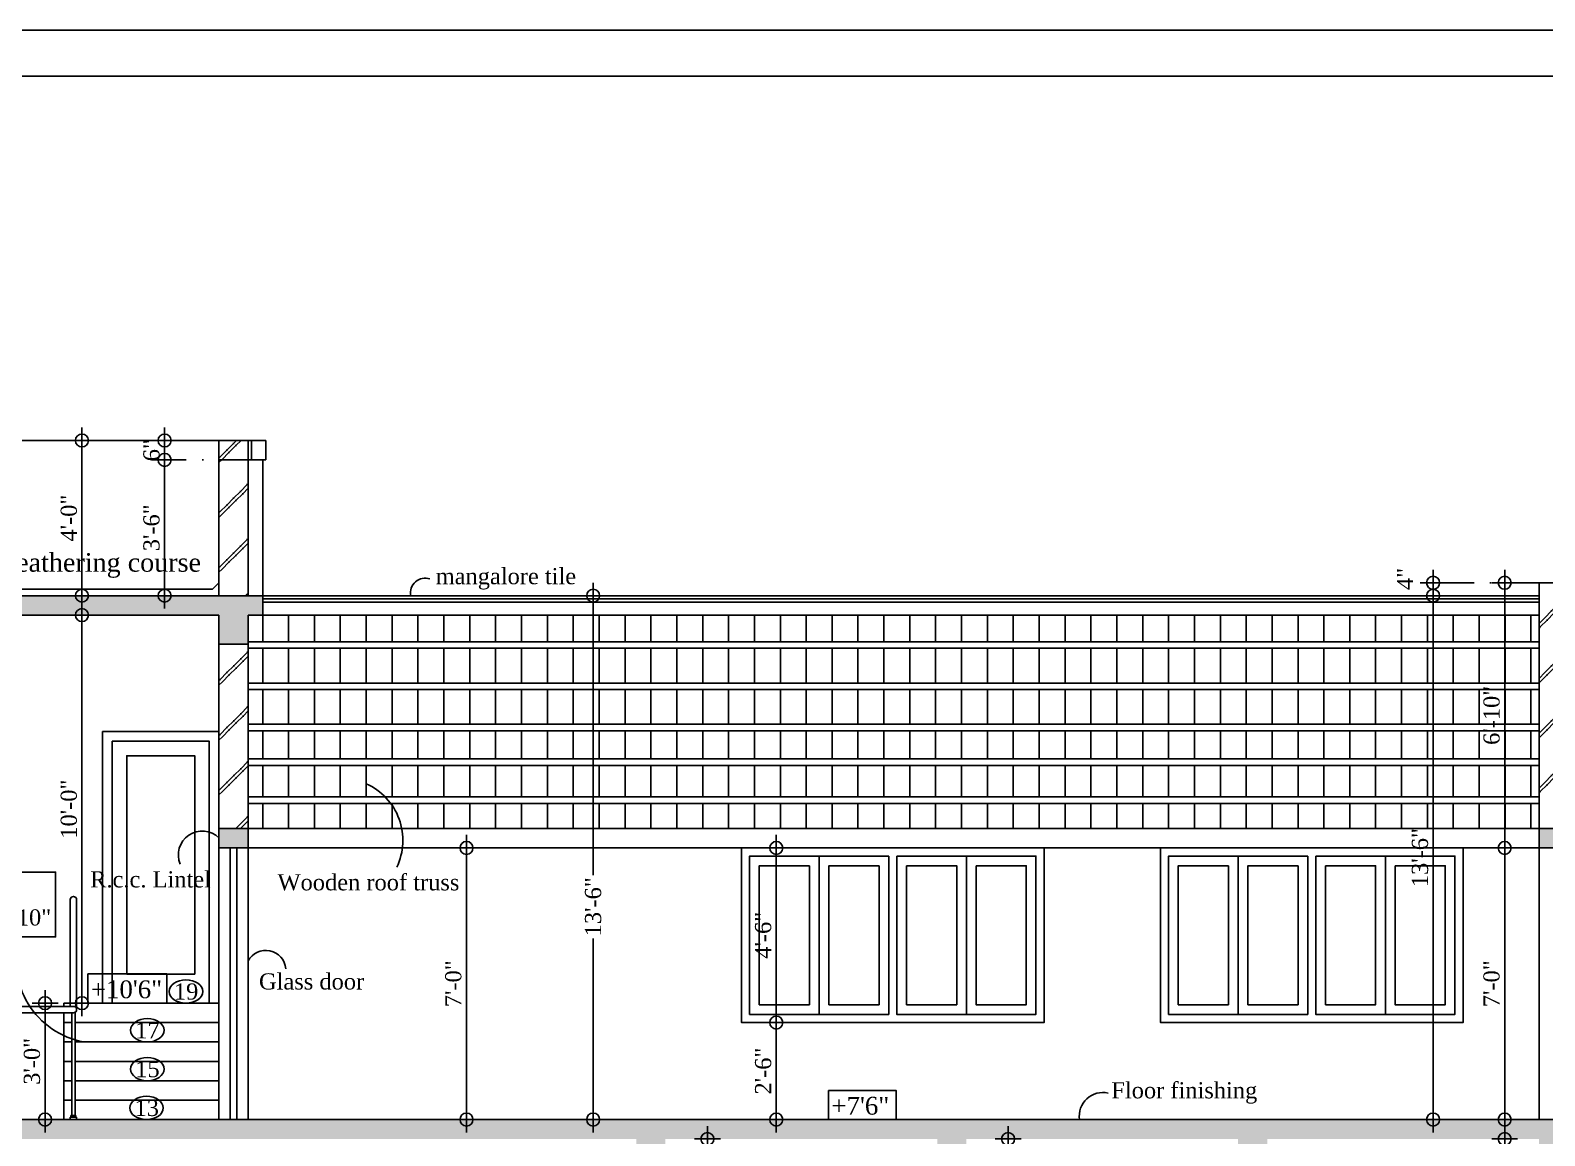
# Model space of a CAD drawing. Extents: x 7848 to 13228, y -2245 to 213.
# Drawn here: x 8097.6 to 8565.7, y -128.5 to 213.3 of the extents above; entities that cross this region are included whole.
import ezdxf
from ezdxf.enums import TextEntityAlignment as Align

# ---------------------------------------------------------------- set-up
doc = ezdxf.new("R2010")
doc.units = 0
doc.header["$LTSCALE"] = 20
doc.header["$MEASUREMENT"] = 0
doc.header["$PDMODE"] = 34
doc.header["$PDSIZE"] = 5
doc.linetypes.add('DASHDOT', pattern=[1, 0.5, -0.25, 0, -0.25])
doc.layers.get('0').update_dxf_attribs({"linetype": 'CONTINUOUS'})
doc.layers.get('Defpoints').update_dxf_attribs({"linetype": 'CONTINUOUS'})
for name, color, linetype in [('border', 230, 'CONTINUOUS'), ('DETTEXT', 7, 'CONTINUOUS'), ('DIMLINE', 254, 'CONTINUOUS'), ('DOOR', 1, 'CONTINUOUS'), ('Glass', 130, 'CONTINUOUS'), ('handrail', 1, 'CONTINUOUS'), ('HATCH', 252, 'CONTINUOUS'), ('text', 2, 'CONTINUOUS'), ('TILE', 22, 'CONTINUOUS'), ('wall', 13, 'CONTINUOUS'), ('window', 4, 'CONTINUOUS'), ('WOOD', 7, 'CONTINUOUS')]:
    doc.layers.add(name, color=color, linetype=linetype)
doc.layers.add('correct', color=230, linetype='CONTINUOUS', plot=False)
doc.styles.add('style3', font='times_1.ttf')
doc.styles.add('style5', font='times_1.ttf')
doc.dimstyles.new('arch61', dxfattribs={"dimscale": 0, "dimtxt": 5, "dimasz": 2, "dimexe": 0.18, "dimexo": 0.0625, "dimgap": 1.5, "dimtad": 1, "dimzin": 3, "dimdsep": 46, "dimlunit": 4, "dimtxsty": 'style3', "dimblk": 'BLK', "dimcen": 0, "dimse1": 1, "dimse2": 1, "dimclrd": 256, "dimclrt": 3, "dimazin": 0, "dimtfac": 1, "dimtix": 1, "dimtmove": 2, "dimatfit": 3, "dimldrblk": 'NONE', "dimfxl": 0.18, "dimtolj": 1, "dimtzin": 0, "dimlwd": -1, "dimarcsym": 0})
pattern_1 = [(45, (-3892.123, 1793.736), (-8.485281, 8.485281), [3, 0]), (45, (-3892.83, 1794.443), (-8.485281, 8.485281), [3, 0])]

# ---------------------------------------------------------------- blocks, each defined once
blk = doc.blocks.new('BLK')
for q in [(-2, 0), (0, 2), (0, -2), (2, 0)]:
    blk.add_line((0, 0), q)
blk.add_circle((0, 0), 1)
blk = doc.blocks.new('*D183')
at = {"layer": 'Defpoints', "color": 0}
for p in [(7999.99, 32.46), (8113.57, 32.46), (8118.07, -87.54)]:
    blk.add_point(p, dxfattribs=at)
at = {"layer": 'DIMLINE'}
blk.add_line((8113.57, -85.54), (8113.57, 30.46), dxfattribs=at)
at = {"layer": 'DIMLINE', "xscale": 2, "yscale": 2, "zscale": 2}
for p, rotation in [((8113.57, 32.46), 90), ((8113.57, -87.54), 270)]:
    blk.add_blockref('BLK', p, dxfattribs=dict(at, rotation=rotation))
at = {"layer": 'DIMLINE', "color": 3, "insert": (8109.53, -27.54), "char_height": 5, "attachment_point": 5, "rotation": 90, "style": 'style3'}
blk.add_mtext('\\A1;10\'-0"', dxfattribs=at)
blk = doc.blocks.new('_None')
blk = doc.blocks.new('*D184')
at = {"layer": 'Defpoints', "color": 0}
for p in [(8005.34, 86.46), (8113.57, 86.46), (8005.34, 38.46)]:
    blk.add_point(p, dxfattribs=at)
at = {"layer": 'DIMLINE'}
blk.add_line((8113.57, 40.46), (8113.57, 84.46), dxfattribs=at)
at = {"layer": 'DIMLINE', "xscale": 2, "yscale": 2, "zscale": 2}
for p, rotation in [((8113.57, 86.46), 90), ((8113.57, 38.46), 270)]:
    blk.add_blockref('BLK', p, dxfattribs=dict(at, rotation=rotation))
at = {"layer": 'DIMLINE', "color": 3, "insert": (8109.53, 62.46), "char_height": 5, "attachment_point": 5, "rotation": 90, "style": 'style3'}
blk.add_mtext('\\A1;4\'-0"', dxfattribs=at)
blk = doc.blocks.new('*D185')
at = {"layer": 'Defpoints', "color": 0}
for p in [(8232.42, -39.54), (8238.13, -39.54), (8238.13, -123.54)]:
    blk.add_point(p, dxfattribs=at)
at = {"layer": 'DIMLINE'}
blk.add_line((8232.42, -121.54), (8232.42, -41.54), dxfattribs=at)
at = {"layer": 'DIMLINE', "xscale": 2, "yscale": 2, "zscale": 2}
for p, rotation in [((8232.42, -39.54), 90), ((8232.42, -123.54), 270)]:
    blk.add_blockref('BLK', p, dxfattribs=dict(at, rotation=rotation))
at = {"layer": 'DIMLINE', "color": 3, "insert": (8228.37, -81.54), "char_height": 5, "attachment_point": 5, "rotation": 90, "style": 'style3'}
blk.add_mtext('\\A1;7\'-0"', dxfattribs=at)
blk = doc.blocks.new('*D186')
at = {"layer": 'Defpoints', "color": 0}
for p in [(8270.82, 38.46), (8271.57, 38.46), (8270.82, -123.54)]:
    blk.add_point(p, dxfattribs=at)
at = {"layer": 'DIMLINE'}
for p, q in [((8271.57, 36.46), (8271.57, -47.97)), ((8271.57, -121.54), (8271.57, -67.5))]:
    blk.add_line(p, q, dxfattribs=at)
at = {"layer": 'DIMLINE', "xscale": 2, "yscale": 2, "zscale": 2}
for p, rotation in [((8271.57, 38.46), 90), ((8271.57, -123.54), 270)]:
    blk.add_blockref('BLK', p, dxfattribs=dict(at, rotation=rotation))
at = {"layer": 'DIMLINE', "color": 3, "insert": (8271.57, -57.74), "char_height": 5, "attachment_point": 5, "rotation": 90, "style": 'style3'}
blk.add_mtext('\\A1;13\'-6"', dxfattribs=at)
blk = doc.blocks.new('*D187')
at = {"layer": 'Defpoints', "color": 0}
for p in [(8345.65, -93.54), (8328.17, -123.54), (8344.27, -123.54)]:
    blk.add_point(p, dxfattribs=at)
at = {"layer": 'DIMLINE'}
blk.add_line((8328.17, -95.54), (8328.17, -121.54), dxfattribs=at)
at = {"layer": 'DIMLINE', "xscale": 2, "yscale": 2, "zscale": 2}
for p, rotation in [((8328.17, -93.54), 90), ((8328.17, -123.54), 270)]:
    blk.add_blockref('BLK', p, dxfattribs=dict(at, rotation=rotation))
at = {"layer": 'DIMLINE', "color": 3, "insert": (8324.13, -108.54), "char_height": 5, "attachment_point": 5, "rotation": 90, "style": 'style3'}
blk.add_mtext('\\A1;2\'-6"', dxfattribs=at)
blk = doc.blocks.new('*D188')
at = {"layer": 'Defpoints', "color": 0}
for p in [(8317.43, -39.54), (8317.43, -93.54), (8328.17, -93.54)]:
    blk.add_point(p, dxfattribs=at)
at = {"layer": 'DIMLINE'}
blk.add_line((8328.17, -41.54), (8328.17, -91.54), dxfattribs=at)
at = {"layer": 'DIMLINE', "xscale": 2, "yscale": 2, "zscale": 2}
for p, rotation in [((8328.17, -39.54), 90), ((8328.17, -93.54), 270)]:
    blk.add_blockref('BLK', p, dxfattribs=dict(at, rotation=rotation))
at = {"layer": 'DIMLINE', "color": 3, "insert": (8324.13, -66.54), "char_height": 5, "attachment_point": 5, "rotation": 90, "style": 'style3'}
blk.add_mtext('\\A1;4\'-6"', dxfattribs=at)
blk = doc.blocks.new('*D403')
at = {"layer": 'Defpoints', "color": 0}
for p in [(8293.93, -129.54), (8306.88, -129.54), (8293.93, -165.54)]:
    blk.add_point(p, dxfattribs=at)
at = {"layer": 'DIMLINE'}
blk.add_line((8306.88, -163.54), (8306.88, -131.54), dxfattribs=at)
at = {"layer": 'DIMLINE', "xscale": 2, "yscale": 2, "zscale": 2}
for p, rotation in [((8306.88, -129.54), 90), ((8306.88, -165.54), 270)]:
    blk.add_blockref('BLK', p, dxfattribs=dict(at, rotation=rotation))
at = {"layer": 'DIMLINE', "color": 3, "insert": (8302.84, -147.54), "char_height": 5, "attachment_point": 5, "rotation": 90, "style": 'style3'}
blk.add_mtext('\\A1;3\'-0"', dxfattribs=at)
blk = doc.blocks.new('*D404')
at = {"layer": 'Defpoints', "color": 0}
for p in [(8399.59, -129.54), (8399.82, -129.54), (8399.59, -249.54)]:
    blk.add_point(p, dxfattribs=at)
at = {"layer": 'DIMLINE'}
blk.add_line((8399.82, -247.54), (8399.82, -131.54), dxfattribs=at)
at = {"layer": 'DIMLINE', "xscale": 2, "yscale": 2, "zscale": 2}
for p, rotation in [((8399.82, -129.54), 90), ((8399.82, -249.54), 270)]:
    blk.add_blockref('BLK', p, dxfattribs=dict(at, rotation=rotation))
at = {"layer": 'DIMLINE', "color": 3, "insert": (8395.78, -189.54), "char_height": 5, "attachment_point": 5, "rotation": 90, "style": 'style3'}
blk.add_mtext('\\A1;10\'-0"', dxfattribs=at)
blk = doc.blocks.new('*D407')
at = {"layer": 'Defpoints', "color": 0}
for p in [(8563.93, 38.46), (8531.19, -123.54), (8563.93, -123.54)]:
    blk.add_point(p, dxfattribs=at)
at = {"layer": 'DIMLINE'}
blk.add_line((8531.19, 36.46), (8531.19, -121.54), dxfattribs=at)
at = {"layer": 'DIMLINE', "xscale": 2, "yscale": 2, "zscale": 2}
for p, rotation in [((8531.19, 38.46), 90), ((8531.19, -123.54), 270)]:
    blk.add_blockref('BLK', p, dxfattribs=dict(at, rotation=rotation))
at = {"layer": 'DIMLINE', "color": 3, "insert": (8527.14, -42.54), "char_height": 5, "attachment_point": 5, "rotation": 90, "style": 'style3'}
blk.add_mtext('\\A1;13\'-6"', dxfattribs=at)
blk = doc.blocks.new('*D408')
at = {"layer": 'Defpoints', "color": 0}
for p in [(8531.19, 42.46), (8563.93, 42.46), (8563.93, 38.46)]:
    blk.add_point(p, dxfattribs=at)
at = {"layer": 'DIMLINE'}
for p, q in [((8531.19, 44.46), (8531.19, 46.46)), ((8531.19, 38.46), (8531.19, 42.46)), ((8531.19, 36.46), (8531.19, 34.46))]:
    blk.add_line(p, q, dxfattribs=at)
at = {"layer": 'DIMLINE', "xscale": 2, "yscale": 2, "zscale": 2}
for p, rotation in [((8531.19, 42.46), 270), ((8531.19, 38.46), 90)]:
    blk.add_blockref('BLK', p, dxfattribs=dict(at, rotation=rotation))
at = {"layer": 'DIMLINE', "color": 3, "insert": (8522.51, 43.65), "char_height": 5, "attachment_point": 5, "rotation": 90, "style": 'style3'}
blk.add_mtext('\\A1;4"', dxfattribs=at)
blk = doc.blocks.new('*D416')
at = {"layer": 'Defpoints', "color": 0}
for p in [(8139.11, 86.46), (8170.43, 86.46), (8170.43, 80.46)]:
    blk.add_point(p, dxfattribs=at)
at = {"layer": 'DIMLINE'}
for p, q in [((8139.11, 88.46), (8139.11, 90.46)), ((8139.11, 80.46), (8139.11, 86.46)), ((8139.11, 78.46), (8139.11, 76.46))]:
    blk.add_line(p, q, dxfattribs=at)
at = {"layer": 'DIMLINE', "xscale": 2, "yscale": 2, "zscale": 2}
for p, rotation in [((8139.11, 86.46), 270), ((8139.11, 80.46), 90)]:
    blk.add_blockref('BLK', p, dxfattribs=dict(at, rotation=rotation))
at = {"layer": 'DIMLINE', "color": 3, "insert": (8135.07, 83.46), "char_height": 5, "attachment_point": 5, "rotation": 90, "style": 'style3'}
blk.add_mtext('\\A1;6"', dxfattribs=at)
blk = doc.blocks.new('*D417')
at = {"layer": 'Defpoints', "color": 0}
for p in [(8165.93, 80.46), (8139.11, 38.46), (8165.93, 38.46)]:
    blk.add_point(p, dxfattribs=at)
at = {"layer": 'DIMLINE'}
blk.add_line((8139.11, 78.46), (8139.11, 40.46), dxfattribs=at)
at = {"layer": 'DIMLINE', "xscale": 2, "yscale": 2, "zscale": 2}
for p, rotation in [((8139.11, 80.46), 90), ((8139.11, 38.46), 270)]:
    blk.add_blockref('BLK', p, dxfattribs=dict(at, rotation=rotation))
at = {"layer": 'DIMLINE', "color": 3, "insert": (8135.07, 59.46), "char_height": 5, "attachment_point": 5, "rotation": 90, "style": 'style3'}
blk.add_mtext('\\A1;3\'-6"', dxfattribs=at)
blk = doc.blocks.new('*D418')
at = {"layer": 'Defpoints', "color": 0}
for p in [(8108.93, -87.54), (8102.17, -123.54), (8108.93, -123.54)]:
    blk.add_point(p, dxfattribs=at)
at = {"layer": 'DIMLINE'}
blk.add_line((8102.17, -89.54), (8102.17, -121.54), dxfattribs=at)
at = {"layer": 'DIMLINE', "xscale": 2, "yscale": 2, "zscale": 2}
for p, rotation in [((8102.17, -87.54), 90), ((8102.17, -123.54), 270)]:
    blk.add_blockref('BLK', p, dxfattribs=dict(at, rotation=rotation))
at = {"layer": 'DIMLINE', "color": 3, "insert": (8098.13, -105.54), "char_height": 5, "attachment_point": 5, "rotation": 90, "style": 'style3'}
blk.add_mtext('\\A1;3\'-0"', dxfattribs=at)
blk = doc.blocks.new('*D419')
at = {"layer": 'Defpoints', "color": 0}
for p in [(8563.93, -39.54), (8553.31, -123.54), (8563.93, -123.54)]:
    blk.add_point(p, dxfattribs=at)
at = {"layer": 'DIMLINE'}
blk.add_line((8553.31, -41.54), (8553.31, -121.54), dxfattribs=at)
at = {"layer": 'DIMLINE', "xscale": 2, "yscale": 2, "zscale": 2}
for p, rotation in [((8553.31, -39.54), 90), ((8553.31, -123.54), 270)]:
    blk.add_blockref('BLK', p, dxfattribs=dict(at, rotation=rotation))
at = {"layer": 'DIMLINE', "color": 3, "insert": (8549.26, -81.54), "char_height": 5, "attachment_point": 5, "rotation": 90, "style": 'style3'}
blk.add_mtext('\\A1;7\'-0"', dxfattribs=at)
blk = doc.blocks.new('*D420')
at = {"layer": 'Defpoints', "color": 0}
for p in [(8553.31, 42.46), (8563.93, 42.46), (8563.93, -39.54)]:
    blk.add_point(p, dxfattribs=at)
at = {"layer": 'DIMLINE'}
blk.add_line((8553.31, -37.54), (8553.31, 40.46), dxfattribs=at)
at = {"layer": 'DIMLINE', "xscale": 2, "yscale": 2, "zscale": 2}
for p, rotation in [((8553.31, 42.46), 90), ((8553.31, -39.54), 270)]:
    blk.add_blockref('BLK', p, dxfattribs=dict(at, rotation=rotation))
at = {"layer": 'DIMLINE', "color": 3, "insert": (8549.27, 1.46), "char_height": 5, "attachment_point": 5, "rotation": 90, "style": 'style3'}
blk.add_mtext('\\A1;6\'-10"', dxfattribs=at)
blk = doc.blocks.new('*D428')
at = {"layer": 'Defpoints', "color": 0}
for p in [(8550.9, -129.54), (8553.31, -129.54), (8550.9, -249.54)]:
    blk.add_point(p, dxfattribs=at)
at = {"layer": 'DIMLINE'}
blk.add_line((8553.31, -247.54), (8553.31, -131.54), dxfattribs=at)
at = {"layer": 'DIMLINE', "xscale": 2, "yscale": 2, "zscale": 2}
for p, rotation in [((8553.31, -129.54), 90), ((8553.31, -249.54), 270)]:
    blk.add_blockref('BLK', p, dxfattribs=dict(at, rotation=rotation))
at = {"layer": 'DIMLINE', "color": 3, "insert": (8549.27, -189.54), "char_height": 5, "attachment_point": 5, "rotation": 90, "style": 'style3'}
blk.add_mtext('\\A1;10\'-0"', dxfattribs=at)

msp = doc.modelspace()

# ---------------------------------------------------------------- hatches: boundary and pattern name
at = {"layer": 'HATCH'}
h = msp.add_hatch(dxfattribs=at)
h.set_pattern_fill('BRICK HATCH', color=8, angle=45, style=0)
h.set_pattern_definition([(45, (-1257.541, 0), (-8.485281, 8.485281), [3, 0]), (45, (-1258.249, 0.707), (-8.485281, 8.485281), [3, 0])])
h.paths.add_polyline_path([(8155.926, 38.462), (8164.926, 38.462), (8164.926, 80.462), (8170.426, 80.462), (8170.426, 86.462), (8155.926, 86.462)])
h = msp.add_hatch(dxfattribs=at)
h.set_pattern_fill('BRICK HATCH', color=8, angle=45, style=0)
h.set_pattern_definition(pattern_1)
h.paths.add_polyline_path([(8563.926, -33.538), (8572.926, -33.538), (8572.926, 42.462), (8563.926, 42.462)])
for points in [[(7954.926, 38.462), (7954.926, 20.462), (7963.926, 20.462), (7963.926, 32.462), (8155.926, 32.462), (8155.926, 23.462), (8164.926, 23.462), (8164.926, 32.462), (8169.426, 32.462), (8169.426, 38.462)], [(8164.926, -39.538), (8164.926, -33.538), (8155.926, -33.538), (8155.926, -39.538)], [(8563.926, -33.538), (8563.926, -39.538), (8572.926, -39.538), (8572.926, -33.538)], [(8572.926, -123.538), (7941.426, -123.538), (7941.426, -129.538), (8284.926, -129.538), (8284.926, -138.538), (8293.926, -138.538), (8293.926, -129.538), (8377.926, -129.538), (8377.926, -138.538), (8386.926, -138.538), (8386.926, -129.538), (8470.926, -129.538), (8470.926, -138.538), (8479.926, -138.538), (8479.926, -129.538), (8563.926, -129.538), (8563.926, -138.538), (8572.926, -138.538), (8572.926, -135.538), (8692.926, -135.538), (8692.926, -147.538), (8701.926, -147.538), (8701.926, -129.538), (8572.926, -129.538)]]:
    msp.add_hatch(color=8, dxfattribs=at).paths.add_polyline_path(points)
h = msp.add_hatch(dxfattribs=at)
h.set_pattern_fill('BRICK HATCH', color=8, angle=45, style=0)
h.set_pattern_definition(pattern_1)
h.paths.add_polyline_path([(8155.926, -33.538), (8164.926, -33.538), (8164.926, 23.462), (8155.926, 23.462)])

# ---------------------------------------------------------------- linework, layer by layer
for p, q in [((8155.926, 86.462), (7963.926, 86.462)), ((8165.926, 86.462), (8170.426, 86.462)), ((8170.426, 80.462), (8170.426, 86.462)), ((8165.926, 80.462), (8170.426, 80.462)), ((8169.426, 38.462), (8169.426, 80.462)), ((8563.926, -33.538), (8164.926, -33.538)), ((8563.926, -39.538), (8164.926, -39.538)), ((8107.926, -88.538), (8107.926, -87.538)), ((8109.926, -87.538), (8107.926, -87.538)), ((8155.926, -87.538), (8111.926, -87.538)), ((8107.926, -123.538), (8107.926, -90.538)), ((8110.426, -93.538), (8107.926, -93.538)), ((8155.926, -93.538), (8111.426, -93.538)), ((8110.426, -99.538), (8107.926, -99.538)), ((8155.926, -99.538), (8111.426, -99.538)), ((8110.426, -105.538), (8107.926, -105.538)), ((8155.926, -105.538), (8111.426, -105.538)), ((8110.426, -111.538), (8107.926, -111.538)), ((8155.926, -111.538), (8111.426, -111.538)), ((8110.426, -117.538), (8107.926, -117.538)), ((8155.926, -117.538), (8111.426, -117.538))]:
    msp.add_line(p, q)
at = {"layer": 'border'}
msp.add_line((8992.314, 199.129), (7848.317, 199.129), dxfattribs=at)
at = {"layer": 'correct', "color": 3}
msp.add_lwpolyline([(7848.317, 213.315), (8992.314, 213.315), (8992.314, -382.387), (7848.317, -382.387)], close=True, dxfattribs=at)
at = {"layer": 'DETTEXT'}
msp.add_lwpolyline([(8062.699, -47.023), (8105.425, -47.023), (8105.425, -67.068), (8062.699, -67.068)], close=True, dxfattribs=at)
for centre, radius, start, end in [((8219.66, 39.312), 4.567, 71.76097, 190.72569), ((8193.571, -37.192), 19.194, 334.32532, 65.84207), ((8150.738, -41.673), 7.382, 45.34845, 203.45271), ((8118.689, -74.488), 25.461, 163.05461, 259.69269), ((8170.393, -77.452), 6.235, 5.22299, 151.2733), ((8429.116, -122.433), 7.283, 77.20671, 188.73098)]:
    msp.add_arc(centre, radius, start, end, dxfattribs=at)
at = {"layer": 'DETTEXT', "extrusion": (0, 0, -1)}
for centre in [(8145.712, -83.938), (8133.764, -95.938), (8133.764, -107.938), (8133.535, -119.938)]:
    msp.add_ellipse(centre, major_axis=(5.183, 0), ratio=0.6946121, dxfattribs=at)
at = {"layer": 'DIMLINE', "color": 8, "linetype": 'DASHDOT'}
for p, q in [((8165.926, 80.462), (8139.112, 80.462)), ((8563.926, 42.462), (8531.185, 42.462))]:
    msp.add_line(p, q, dxfattribs=at)
at = {"layer": 'DOOR'}
msp.add_line((8563.926, -39.538), (8563.926, -123.538), dxfattribs=at)
for points in [[(8155.926, -87.538), (8155.926, -3.538), (8119.926, -3.538), (8119.926, -87.538)], [(8152.926, -87.538), (8152.926, -6.538), (8122.926, -6.538), (8122.926, -87.538)], [(8148.426, -78.538), (8148.426, -11.038), (8127.426, -11.038), (8127.426, -78.538), (8148.426, -78.538)]]:
    msp.add_lwpolyline(points, dxfattribs=at)
at = {"layer": 'Glass'}
for p, q in [((8155.926, -123.538), (8155.926, -39.538)), ((8159.426, -123.538), (8159.426, -39.538)), ((8161.426, -123.538), (8161.426, -39.538)), ((8164.926, -123.538), (8164.926, -39.538))]:
    msp.add_line(p, q, dxfattribs=at)
at = {"layer": 'handrail'}
for p, q in [((8109.926, -88.538), (8109.926, -55.538)), ((8111.926, -89.538), (8111.926, -55.538)), ((8032.231, -88.538), (8110.926, -88.538)), ((8032.785, -90.538), (8110.926, -90.538)), ((8109.926, -122.792), (8111.926, -122.792)), ((8109.926, -122.792), (8109.926, -123.538)), ((8110.176, -122.292), (8111.676, -122.292)), ((8110.176, -122.292), (8110.176, -122.792)), ((8111.676, -122.292), (8111.676, -122.792)), ((8111.926, -122.792), (8111.926, -123.538))]:
    msp.add_line(p, q, dxfattribs=at)
at = {"layer": 'handrail', "color": 2}
for p, q in [((8110.426, -90.538), (8110.426, -122.292)), ((8111.426, -90.404), (8111.426, -122.292))]:
    msp.add_line(p, q, dxfattribs=at)
at = {"layer": 'handrail'}
for centre, start, end in [((8110.926, -55.538), 0, 180), ((8110.926, -89.538), 270, 90)]:
    msp.add_arc(centre, 1, start, end, dxfattribs=at)
at = {"layer": 'text'}
for points in [[(8115.366, -78.513), (8139.838, -78.513), (8139.838, -87.538), (8115.366, -87.538)], [(8344.265, -114.513), (8365.205, -114.513), (8365.205, -123.538), (8344.265, -123.538)]]:
    msp.add_lwpolyline(points, close=True, dxfattribs=at)
at = {"layer": 'TILE'}
for p, q in [((8169.426, 38.462), (8563.926, 38.462)), ((8169.426, 37.462), (8563.926, 37.462))]:
    msp.add_line(p, q, dxfattribs=at)
at = {"layer": 'TILE', "color": 7}
for p, q in [((8169.426, 32.462), (8169.426, 24.212)), ((8177.426, 32.462), (8177.426, 24.212)), ((8185.426, 32.462), (8185.426, 24.212)), ((8193.426, 32.462), (8193.426, 24.212)), ((8201.426, 32.462), (8201.426, 24.212)), ((8209.426, 32.462), (8209.426, 24.212)), ((8217.426, 32.462), (8217.426, 24.212)), ((8225.426, 32.462), (8225.426, 24.212)), ((8233.426, 32.462), (8233.426, 24.212)), ((8241.426, 32.462), (8241.426, 24.212)), ((8249.426, 32.462), (8249.426, 24.212)), ((8257.426, 32.462), (8257.426, 24.212)), ((8265.426, 32.462), (8265.426, 24.212)), ((8273.426, 32.462), (8273.426, 24.212)), ((8281.426, 32.462), (8281.426, 24.212)), ((8289.426, 32.462), (8289.426, 24.212)), ((8297.426, 32.462), (8297.426, 24.212)), ((8305.426, 32.462), (8305.426, 24.212)), ((8313.426, 32.462), (8313.426, 24.212)), ((8321.426, 32.462), (8321.426, 24.212)), ((8329.426, 32.462), (8329.426, 24.212)), ((8337.426, 32.462), (8337.426, 24.212)), ((8345.426, 32.462), (8345.426, 24.212)), ((8353.426, 32.462), (8353.426, 24.212)), ((8361.426, 32.462), (8361.426, 24.212)), ((8369.426, 32.462), (8369.426, 24.212)), ((8377.426, 32.462), (8377.426, 24.212)), ((8385.426, 32.462), (8385.426, 24.212)), ((8393.426, 32.462), (8393.426, 24.212)), ((8401.426, 32.462), (8401.426, 24.212)), ((8409.426, 32.462), (8409.426, 24.212)), ((8417.426, 32.462), (8417.426, 24.212)), ((8425.426, 32.462), (8425.426, 24.212)), ((8433.426, 32.462), (8433.426, 24.212)), ((8441.426, 32.462), (8441.426, 24.212)), ((8449.426, 32.462), (8449.426, 24.212)), ((8457.426, 32.462), (8457.426, 24.212)), ((8465.426, 32.462), (8465.426, 24.212)), ((8473.426, 32.462), (8473.426, 24.212)), ((8481.426, 32.462), (8481.426, 24.212)), ((8489.426, 32.462), (8489.426, 24.212)), ((8497.426, 32.462), (8497.426, 24.212)), ((8505.426, 32.462), (8505.426, 24.212)), ((8513.426, 32.462), (8513.426, 24.212)), ((8521.426, 32.462), (8521.426, 24.212)), ((8529.426, 32.462), (8529.426, 24.212)), ((8537.426, 32.462), (8537.426, 24.212)), ((8545.426, 32.462), (8545.426, 24.212)), ((8553.426, 32.462), (8553.426, 24.212)), ((8561.426, 32.462), (8561.426, 24.212)), ((8169.426, 22.212), (8169.426, 11.462)), ((8177.426, 22.212), (8177.426, 11.462)), ((8185.426, 22.212), (8185.426, 11.462)), ((8193.426, 22.212), (8193.426, 11.462)), ((8201.426, 22.212), (8201.426, 11.462)), ((8209.426, 22.212), (8209.426, 11.462)), ((8217.426, 22.212), (8217.426, 11.462)), ((8225.426, 22.212), (8225.426, 11.462)), ((8233.426, 22.212), (8233.426, 11.462)), ((8241.426, 22.212), (8241.426, 11.462)), ((8249.426, 22.212), (8249.426, 11.462)), ((8257.426, 22.212), (8257.426, 11.462)), ((8265.426, 22.212), (8265.426, 11.462)), ((8273.426, 22.212), (8273.426, 11.462)), ((8281.426, 22.212), (8281.426, 11.462)), ((8289.426, 22.212), (8289.426, 11.462)), ((8297.426, 22.212), (8297.426, 11.462)), ((8305.426, 22.212), (8305.426, 11.462)), ((8313.426, 22.212), (8313.426, 11.462)), ((8321.426, 22.212), (8321.426, 11.462)), ((8329.426, 22.212), (8329.426, 11.462)), ((8337.426, 22.212), (8337.426, 11.462)), ((8345.426, 22.212), (8345.426, 11.462)), ((8353.426, 22.212), (8353.426, 11.462)), ((8361.426, 22.212), (8361.426, 11.462)), ((8369.426, 22.212), (8369.426, 11.462)), ((8377.426, 22.212), (8377.426, 11.462)), ((8385.426, 22.212), (8385.426, 11.462)), ((8393.426, 22.212), (8393.426, 11.462)), ((8401.426, 22.212), (8401.426, 11.462)), ((8409.426, 22.212), (8409.426, 11.462)), ((8417.426, 22.212), (8417.426, 11.462)), ((8425.426, 22.212), (8425.426, 11.462)), ((8433.426, 22.212), (8433.426, 11.462)), ((8441.426, 22.212), (8441.426, 11.462)), ((8449.426, 22.212), (8449.426, 11.462)), ((8457.426, 22.212), (8457.426, 11.462)), ((8465.426, 22.212), (8465.426, 11.462)), ((8473.426, 22.212), (8473.426, 11.462)), ((8481.426, 22.212), (8481.426, 11.462)), ((8489.426, 22.212), (8489.426, 11.462)), ((8497.426, 22.212), (8497.426, 11.462)), ((8505.426, 22.212), (8505.426, 11.462)), ((8513.426, 22.212), (8513.426, 11.462)), ((8521.426, 22.212), (8521.426, 11.462)), ((8529.426, 22.212), (8529.426, 11.462)), ((8537.426, 22.212), (8537.426, 11.462)), ((8545.426, 22.212), (8545.426, 11.462)), ((8553.426, 22.212), (8553.426, 11.462)), ((8561.426, 22.212), (8561.426, 11.462)), ((8169.426, 9.462), (8169.426, -1.288)), ((8177.426, 9.462), (8177.426, -1.288)), ((8185.426, 9.462), (8185.426, -1.288)), ((8193.426, 9.462), (8193.426, -1.288)), ((8201.426, 9.462), (8201.426, -1.288)), ((8209.426, 9.462), (8209.426, -1.288)), ((8217.426, 9.462), (8217.426, -1.288)), ((8225.426, 9.462), (8225.426, -1.288)), ((8233.426, 9.462), (8233.426, -1.288)), ((8241.426, 9.462), (8241.426, -1.288)), ((8249.426, 9.462), (8249.426, -1.288)), ((8257.426, 9.462), (8257.426, -1.288)), ((8265.426, 9.462), (8265.426, -1.288)), ((8273.426, 9.462), (8273.426, -1.288)), ((8281.426, 9.462), (8281.426, -1.288)), ((8289.426, 9.462), (8289.426, -1.288)), ((8297.426, 9.462), (8297.426, -1.288)), ((8305.426, 9.462), (8305.426, -1.288)), ((8313.426, 9.462), (8313.426, -1.288)), ((8321.426, 9.462), (8321.426, -1.288)), ((8329.426, 9.462), (8329.426, -1.288)), ((8337.426, 9.462), (8337.426, -1.288)), ((8345.426, 9.462), (8345.426, -1.288)), ((8353.426, 9.462), (8353.426, -1.288)), ((8361.426, 9.462), (8361.426, -1.288)), ((8369.426, 9.462), (8369.426, -1.288)), ((8377.426, 9.462), (8377.426, -1.288)), ((8385.426, 9.462), (8385.426, -1.288)), ((8393.426, 9.462), (8393.426, -1.288)), ((8401.426, 9.462), (8401.426, -1.288)), ((8409.426, 9.462), (8409.426, -1.288)), ((8417.426, 9.462), (8417.426, -1.288)), ((8425.426, 9.462), (8425.426, -1.288)), ((8433.426, 9.462), (8433.426, -1.288)), ((8441.426, 9.462), (8441.426, -1.288)), ((8449.426, 9.462), (8449.426, -1.288)), ((8457.426, 9.462), (8457.426, -1.288)), ((8465.426, 9.462), (8465.426, -1.288)), ((8473.426, 9.462), (8473.426, -1.288)), ((8481.426, 9.462), (8481.426, -1.288)), ((8489.426, 9.462), (8489.426, -1.288)), ((8497.426, 9.462), (8497.426, -1.288)), ((8505.426, 9.462), (8505.426, -1.288)), ((8513.426, 9.462), (8513.426, -1.288)), ((8521.426, 9.462), (8521.426, -1.288)), ((8529.426, 9.462), (8529.426, -1.288)), ((8537.426, 9.462), (8537.426, -1.288)), ((8545.426, 9.462), (8545.426, -1.288)), ((8553.426, 9.462), (8553.426, -1.288)), ((8561.426, 9.462), (8561.426, -1.288)), ((8169.426, -3.288), (8169.426, -12.038)), ((8177.426, -3.288), (8177.426, -12.038)), ((8185.426, -3.288), (8185.426, -12.038)), ((8193.426, -3.288), (8193.426, -12.038)), ((8201.426, -3.288), (8201.426, -12.038)), ((8209.426, -3.288), (8209.426, -12.038)), ((8217.426, -3.288), (8217.426, -12.038)), ((8225.426, -3.288), (8225.426, -12.038)), ((8233.426, -3.288), (8233.426, -12.038)), ((8241.426, -3.288), (8241.426, -12.038)), ((8249.426, -3.288), (8249.426, -12.038)), ((8257.426, -3.288), (8257.426, -12.038)), ((8265.426, -3.288), (8265.426, -12.038)), ((8273.426, -3.288), (8273.426, -12.038)), ((8281.426, -3.288), (8281.426, -12.038)), ((8289.426, -3.288), (8289.426, -12.038)), ((8297.426, -3.288), (8297.426, -12.038)), ((8305.426, -3.288), (8305.426, -12.038)), ((8313.426, -3.288), (8313.426, -12.038)), ((8321.426, -3.288), (8321.426, -12.038)), ((8329.426, -3.288), (8329.426, -12.038)), ((8337.426, -3.288), (8337.426, -12.038)), ((8345.426, -3.288), (8345.426, -12.038)), ((8353.426, -3.288), (8353.426, -12.038)), ((8361.426, -3.288), (8361.426, -12.038)), ((8369.426, -3.288), (8369.426, -12.038)), ((8377.426, -3.288), (8377.426, -12.038)), ((8385.426, -3.288), (8385.426, -12.038)), ((8393.426, -3.288), (8393.426, -12.038)), ((8401.426, -3.288), (8401.426, -12.038)), ((8409.426, -3.288), (8409.426, -12.038)), ((8417.426, -3.288), (8417.426, -12.038)), ((8425.426, -3.288), (8425.426, -12.038)), ((8433.426, -3.288), (8433.426, -12.038)), ((8441.426, -3.288), (8441.426, -12.038)), ((8449.426, -3.288), (8449.426, -12.038)), ((8457.426, -3.288), (8457.426, -12.038)), ((8465.426, -3.288), (8465.426, -12.038)), ((8473.426, -3.288), (8473.426, -12.038)), ((8481.426, -3.288), (8481.426, -12.038)), ((8489.426, -3.288), (8489.426, -12.038)), ((8497.426, -3.288), (8497.426, -12.038)), ((8505.426, -3.288), (8505.426, -12.038)), ((8513.426, -3.288), (8513.426, -12.038)), ((8521.426, -3.288), (8521.426, -12.038)), ((8529.426, -3.288), (8529.426, -12.038)), ((8537.426, -3.288), (8537.426, -12.038)), ((8545.426, -3.288), (8545.426, -12.038)), ((8553.426, -3.288), (8553.426, -12.038)), ((8561.426, -3.288), (8561.426, -12.038)), ((8169.426, -14.038), (8169.426, -23.788)), ((8177.426, -14.038), (8177.426, -23.788)), ((8185.426, -14.038), (8185.426, -23.788)), ((8193.426, -14.038), (8193.426, -23.788)), ((8201.426, -14.038), (8201.426, -23.788)), ((8209.426, -14.038), (8209.426, -23.788)), ((8217.426, -14.038), (8217.426, -23.788)), ((8225.426, -14.038), (8225.426, -23.788)), ((8233.426, -14.038), (8233.426, -23.788)), ((8241.426, -14.038), (8241.426, -23.788)), ((8249.426, -14.038), (8249.426, -23.788)), ((8257.426, -14.038), (8257.426, -23.788)), ((8265.426, -14.038), (8265.426, -23.788)), ((8273.426, -14.038), (8273.426, -23.788)), ((8281.426, -14.038), (8281.426, -23.788)), ((8289.426, -14.038), (8289.426, -23.788)), ((8297.426, -14.038), (8297.426, -23.788)), ((8305.426, -14.038), (8305.426, -23.788)), ((8313.426, -14.038), (8313.426, -23.788)), ((8321.426, -14.038), (8321.426, -23.788)), ((8329.426, -14.038), (8329.426, -23.788)), ((8337.426, -14.038), (8337.426, -23.788)), ((8345.426, -14.038), (8345.426, -23.788)), ((8353.426, -14.038), (8353.426, -23.788)), ((8361.426, -14.038), (8361.426, -23.788)), ((8369.426, -14.038), (8369.426, -23.788)), ((8377.426, -14.038), (8377.426, -23.788)), ((8385.426, -14.038), (8385.426, -23.788)), ((8393.426, -14.038), (8393.426, -23.788)), ((8401.426, -14.038), (8401.426, -23.788)), ((8409.426, -14.038), (8409.426, -23.788)), ((8417.426, -14.038), (8417.426, -23.788)), ((8425.426, -14.038), (8425.426, -23.788)), ((8433.426, -14.038), (8433.426, -23.788)), ((8441.426, -14.038), (8441.426, -23.788)), ((8449.426, -14.038), (8449.426, -23.788)), ((8457.426, -14.038), (8457.426, -23.788)), ((8465.426, -14.038), (8465.426, -23.788)), ((8473.426, -14.038), (8473.426, -23.788)), ((8481.426, -14.038), (8481.426, -23.788)), ((8489.426, -14.038), (8489.426, -23.788)), ((8497.426, -14.038), (8497.426, -23.788)), ((8505.426, -14.038), (8505.426, -23.788)), ((8513.426, -14.038), (8513.426, -23.788)), ((8521.426, -14.038), (8521.426, -23.788)), ((8529.426, -14.038), (8529.426, -23.788)), ((8537.426, -14.038), (8537.426, -23.788)), ((8545.426, -14.038), (8545.426, -23.788)), ((8553.426, -14.038), (8553.426, -23.788)), ((8561.426, -14.038), (8561.426, -23.788)), ((8169.426, -25.788), (8169.426, -33.538)), ((8177.426, -25.788), (8177.426, -33.538)), ((8185.426, -25.788), (8185.426, -33.538)), ((8193.426, -25.788), (8193.426, -33.538)), ((8201.426, -25.788), (8201.426, -33.538)), ((8209.426, -25.788), (8209.426, -33.538)), ((8217.426, -25.788), (8217.426, -33.538)), ((8225.426, -25.788), (8225.426, -33.538)), ((8233.426, -25.788), (8233.426, -33.538)), ((8241.426, -25.788), (8241.426, -33.538)), ((8249.426, -25.788), (8249.426, -33.538)), ((8257.426, -25.788), (8257.426, -33.538)), ((8265.426, -25.788), (8265.426, -33.538)), ((8273.426, -25.788), (8273.426, -33.538)), ((8281.426, -25.788), (8281.426, -33.538)), ((8289.426, -25.788), (8289.426, -33.538)), ((8297.426, -25.788), (8297.426, -33.538)), ((8305.426, -25.788), (8305.426, -33.538)), ((8313.426, -25.788), (8313.426, -33.538)), ((8321.426, -25.788), (8321.426, -33.538)), ((8329.426, -25.788), (8329.426, -33.538)), ((8337.426, -25.788), (8337.426, -33.538)), ((8345.426, -25.788), (8345.426, -33.538)), ((8353.426, -25.788), (8353.426, -33.538)), ((8361.426, -25.788), (8361.426, -33.538)), ((8369.426, -25.788), (8369.426, -33.538)), ((8377.426, -25.788), (8377.426, -33.538)), ((8385.426, -25.788), (8385.426, -33.538)), ((8393.426, -25.788), (8393.426, -33.538)), ((8401.426, -25.788), (8401.426, -33.538)), ((8409.426, -25.788), (8409.426, -33.538)), ((8417.426, -25.788), (8417.426, -33.538)), ((8425.426, -25.788), (8425.426, -33.538)), ((8433.426, -25.788), (8433.426, -33.538)), ((8441.426, -25.788), (8441.426, -33.538)), ((8449.426, -25.788), (8449.426, -33.538)), ((8457.426, -25.788), (8457.426, -33.538)), ((8465.426, -25.788), (8465.426, -33.538)), ((8473.426, -25.788), (8473.426, -33.538)), ((8481.426, -25.788), (8481.426, -33.538)), ((8489.426, -25.788), (8489.426, -33.538)), ((8497.426, -25.788), (8497.426, -33.538)), ((8505.426, -25.788), (8505.426, -33.538)), ((8513.426, -25.788), (8513.426, -33.538)), ((8521.426, -25.788), (8521.426, -33.538)), ((8529.426, -25.788), (8529.426, -33.538)), ((8537.426, -25.788), (8537.426, -33.538)), ((8545.426, -25.788), (8545.426, -33.538)), ((8553.426, -25.788), (8553.426, -33.538)), ((8561.426, -25.788), (8561.426, -33.538))]:
    msp.add_line(p, q, dxfattribs=at)
at = {"layer": 'wall'}
for p, q in [((8155.926, 86.462), (8155.926, 38.462)), ((8155.926, 86.462), (8165.926, 86.462)), ((8164.926, 86.462), (8164.926, 38.462)), ((8165.926, 80.462), (8165.926, 86.462)), ((8164.926, 80.462), (8165.926, 80.462)), ((8563.926, -39.538), (8563.926, 42.462)), ((8563.926, 42.462), (8572.926, 42.462)), ((8169.426, 38.462), (7954.926, 38.462)), ((8169.426, 32.462), (8169.426, 38.462)), ((8155.926, 32.462), (7963.926, 32.462)), ((8155.926, -39.538), (8155.926, 32.462)), ((8164.926, -39.538), (8164.926, 32.462)), ((8169.426, 32.462), (8164.926, 32.462)), ((8164.926, 23.462), (8155.926, 23.462)), ((8164.926, -33.538), (8155.926, -33.538)), ((8563.926, -33.538), (8572.926, -33.538)), ((8164.926, -39.538), (8155.926, -39.538)), ((8563.926, -39.538), (8572.926, -39.538)), ((8572.926, -123.538), (7941.426, -123.538))]:
    msp.add_line(p, q, dxfattribs=at)
at = {"layer": 'wall', "color": 2}
for p, q in [((8153.926, 40.462), (8155.926, 42.462)), ((7965.926, 40.462), (8153.926, 40.462))]:
    msp.add_line(p, q, dxfattribs=at)
at = {"layer": 'window'}
for p, q in [((8341.426, -91.038), (8341.426, -42.038)), ((8386.926, -91.038), (8386.926, -42.038)), ((8470.926, -91.038), (8470.926, -42.038)), ((8516.426, -91.038), (8516.426, -42.038))]:
    msp.add_line(p, q, dxfattribs=at)
for points in [[(8317.426, -39.538), (8410.926, -39.538), (8410.926, -93.538), (8317.426, -93.538)], [(8362.926, -42.038), (8362.926, -91.038), (8319.926, -91.038), (8319.926, -42.038)], [(8365.426, -42.038), (8365.426, -91.038), (8408.426, -91.038), (8408.426, -42.038)], [(8446.926, -39.538), (8540.426, -39.538), (8540.426, -93.538), (8446.926, -93.538)], [(8492.426, -42.038), (8492.426, -91.038), (8449.426, -91.038), (8449.426, -42.038)], [(8494.926, -42.038), (8494.926, -91.038), (8537.926, -91.038), (8537.926, -42.038)], [(8338.426, -45.038), (8338.426, -88.038), (8322.926, -88.038), (8322.926, -45.038)], [(8359.926, -45.038), (8359.926, -88.038), (8344.426, -88.038), (8344.426, -45.038)], [(8368.426, -45.038), (8368.426, -88.038), (8383.926, -88.038), (8383.926, -45.038)], [(8389.926, -45.038), (8389.926, -88.038), (8405.426, -88.038), (8405.426, -45.038)], [(8467.926, -45.038), (8467.926, -88.038), (8452.426, -88.038), (8452.426, -45.038)], [(8489.426, -45.038), (8489.426, -88.038), (8473.926, -88.038), (8473.926, -45.038)], [(8497.926, -45.038), (8497.926, -88.038), (8513.426, -88.038), (8513.426, -45.038)], [(8519.426, -45.038), (8519.426, -88.038), (8534.926, -88.038), (8534.926, -45.038)]]:
    msp.add_lwpolyline(points, close=True, dxfattribs=at)
at = {"layer": 'WOOD'}
for p, q in [((8169.426, 36.462), (8563.926, 36.462)), ((8169.426, 32.462), (8563.926, 32.462))]:
    msp.add_line(p, q, dxfattribs=at)
at = {"layer": 'WOOD', "color": 33}
for p, q in [((8563.926, 24.212), (8164.926, 24.212)), ((8563.926, 22.212), (8164.926, 22.212)), ((8563.926, 11.462), (8164.926, 11.462)), ((8563.926, 9.462), (8164.926, 9.462)), ((8563.926, -1.288), (8164.926, -1.288)), ((8563.926, -3.288), (8164.926, -3.288)), ((8563.926, -12.038), (8164.926, -12.038)), ((8563.926, -14.038), (8164.926, -14.038)), ((8563.926, -23.788), (8164.926, -23.788)), ((8563.926, -25.788), (8164.926, -25.788))]:
    msp.add_line(p, q, dxfattribs=at)

# ---------------------------------------------------------------- texts
at = {"layer": 'DETTEXT', "style": 'style5'}
msp.add_text('weathering course', height=5.75, dxfattribs=at).set_placement((8118.667, 47.973), align=Align.MIDDLE)
for s, p in [('mangalore tile', (8222.9, 42.006)), ('Wooden roof truss', (8174.009, -52.661)), ('Tread - 0\'10"', (8064.402, -63.537)), ('Glass door', (8168.286, -83.32)), ('Floor finishing', (8431.731, -116.98))]:
    msp.add_text(s, height=5, dxfattribs=at).set_placement(p)
msp.add_text('R.c.c. Lintel', height=5, dxfattribs=at).set_placement((8134.775, -51.756), align=Align.CENTER)
at = {"layer": 'DETTEXT', "color": 7, "style": 'style5'}
for s, p in [('19', (8141.995, -86.431)), ('17', (8130.047, -98.431)), ('15', (8130.047, -110.431)), ('13', (8129.819, -122.431))]:
    msp.add_text(s, height=4.9903, dxfattribs=at).set_placement(p)
at = {"layer": 'text', "style": 'style5'}
for s, p in [('+10\'6"', (8116.317, -86.011)), ('+7\'6"', (8345.217, -122.011))]:
    msp.add_text(s, height=5.5, dxfattribs=at).set_placement(p)

# ---------------------------------------------------------------- dimensions: what is measured, and where the dimension line sits
at = {"layer": 'DIMLINE'}
for base, p1, p2, override, picture, middle in [((8113.574, 86.462), (8005.338, 38.462), (8005.338, 86.462), {"dimscale": 1, "dimfxl": 0.25}, '*D184', (8109.531, 62.462)), ((8139.112, 86.462), (8170.426, 80.462), (8170.426, 86.462), {"dimscale": 1}, '*D416', (8135.069, 83.462)), ((8139.112, 38.462), (8165.926, 80.462), (8165.926, 38.462), {"dimscale": 1}, '*D417', (8135.069, 59.462)), ((8531.185, -123.538), (8563.926, 38.462), (8563.926, -123.538), {"dimscale": 1}, '*D407', (8527.142, -42.538)), ((8553.312, 42.462), (8563.926, -39.538), (8563.926, 42.462), {"dimscale": 1}, '*D420', (8549.269, 1.462)), ((8113.574, 32.462), (8118.074, -87.538), (7999.986, 32.462), {"dimscale": 1, "dimfxl": 0.25}, '*D183', (8109.531, -27.538)), ((8232.421, -39.538), (8238.134, -123.538), (8238.134, -39.538), {"dimscale": 1, "dimfxl": 0.25}, '*D185', (8228.37, -81.538)), ((8328.171, -93.538), (8317.426, -39.538), (8317.426, -93.538), {"dimscale": 1, "dimfxl": 0.25}, '*D188', (8324.127, -66.538)), ((8553.312, -123.538), (8563.926, -39.538), (8563.926, -123.538), {"dimscale": 1}, '*D419', (8549.262, -81.538)), ((8102.173, -123.538), (8108.926, -87.538), (8108.926, -123.538), {"dimscale": 1}, '*D418', (8098.13, -105.538)), ((8328.171, -123.538), (8345.654, -93.538), (8344.265, -123.538), {"dimscale": 1, "dimfxl": 0.25}, '*D187', (8324.127, -108.538)), ((8306.878, -129.538), (8293.926, -165.538), (8293.926, -129.538), {"dimscale": 1}, '*D403', (8302.835, -147.538)), ((8399.819, -129.538), (8399.586, -249.538), (8399.586, -129.538), {"dimscale": 1}, '*D404', (8395.776, -189.538)), ((8553.312, -129.538), (8550.901, -249.538), (8550.901, -129.538), {"dimscale": 1}, '*D428', (8549.269, -189.538))]:
    dim = msp.add_linear_dim(base=base, p1=p1, p2=p2, angle=90, dimstyle='arch61', override=override, dxfattribs=at)
    dim.commit()
    dim.dimension.update_dxf_attribs({"geometry": picture, "text_midpoint": middle})
for base, p1, p2, override, picture, middle in [((8531.185, 42.462), (8563.926, 38.462), (8563.926, 42.462), {"dimscale": 1}, '*D408', (8522.514, 43.653)), ((8271.569, 38.462), (8270.816, -123.538), (8270.816, 38.462), {"dimscale": 1, "dimfxl": 0.25}, '*D186', (8271.569, -57.735))]:
    dim = msp.add_linear_dim(base=base, p1=p1, p2=p2, angle=90, dimstyle='arch61', override=override, dxfattribs=at)
    dim.commit()
    dim.dimension.update_dxf_attribs({"geometry": picture, "text_midpoint": middle, "dimtype": 160})

doc.saveas('drawing.dxf')
